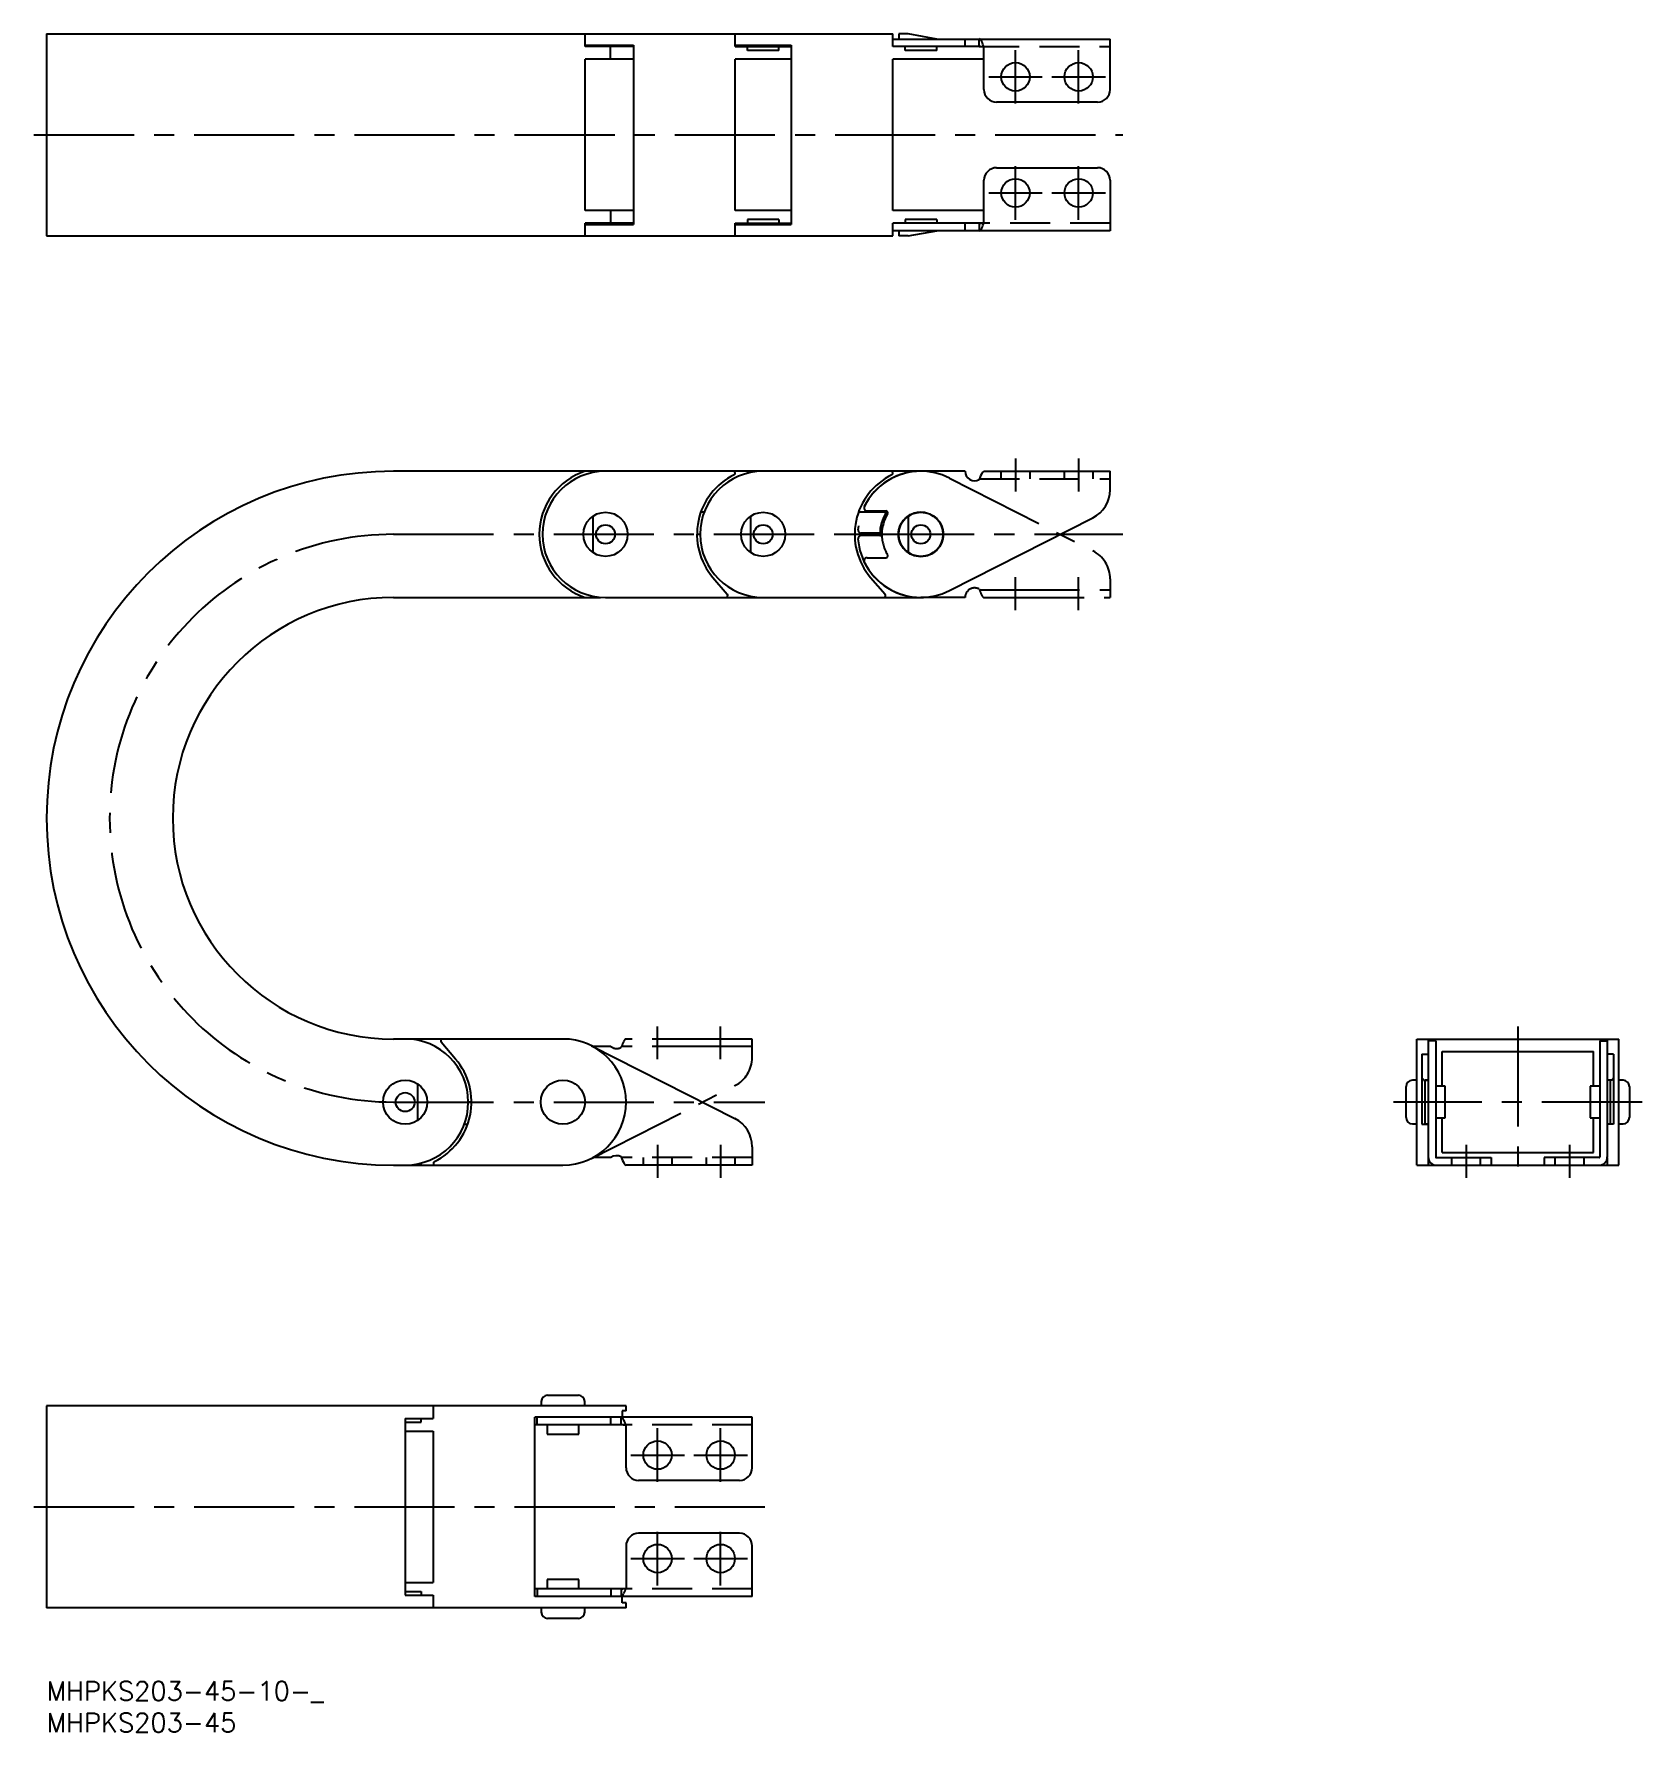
# Model space of a CAD drawing. Extents: x -2 to 253, y -8 to 261.
import ezdxf

# ---------------------------------------------------------------- set-up
doc = ezdxf.new("R2010")
doc.units = 0
doc.header["$LTSCALE"] = 0.5
for name, pattern in [('CENTER', [50.8, 31.75, -6.35, 6.35, -6.35]), ('DASHED', [19.05, 12.7, -6.35]), ('PHANTOM', [63.5, 31.75, -6.35, 6.35, -6.35, 6.35, -6.35])]:
    doc.linetypes.add(name, pattern=pattern)
for name, color, linetype in [('MSM_CENTER', 1, 'CENTER'), ('MSM_CONTINUOUS', 7, 'CONTINUOUS'), ('MSM_DASHED', 4, 'DASHED'), ('MSM_IMAGINARY', 6, 'PHANTOM'), ('MSM_PART_NUMBER', 7, 'CONTINUOUS')]:
    doc.layers.add(name, color=color, linetype=linetype)
doc.styles.get("Standard").update_dxf_attribs({"font": 'txt.shx', "height": 3, "bigfont": 'bigfont.shx'})

# ---------------------------------------------------------------- blocks, each defined once
blk = doc.blocks.new('*U2')
at = {"layer": 'MSM_PART_NUMBER'}
blk.add_text('MHPKS203-45', height=3, dxfattribs=at).set_placement((0, -8))

msp = doc.modelspace()

# ---------------------------------------------------------------- linework, layer by layer
at = {"layer": 'MSM_CENTER'}
for p, q in [((153.61, 250.13), (153.61, 258.63)), ((163.61, 250.13), (163.61, 258.63)), ((149.36, 254.38), (157.86, 254.38)), ((159.36, 254.38), (167.86, 254.38)), ((-2, 245.18), (170.61, 245.18)), ((153.61, 231.73), (153.61, 240.23)), ((163.61, 231.73), (163.61, 240.23)), ((149.36, 235.98), (157.86, 235.98)), ((159.36, 235.98), (167.86, 235.98)), ((153.61, 193.86), (153.61, 188.66)), ((163.61, 193.86), (163.61, 188.66)), ((55, 181.86), (170.61, 181.86)), ((233.23, 103.86), (233.23, 79.86)), ((55, 91.86), (113.86, 91.86)), ((252.93, 91.86), (213.53, 91.86)), ((96.86, 85.06), (96.86, 79.86)), ((106.86, 85.06), (106.86, 79.86)), ((225.03, 85.06), (225.03, 79.86)), ((241.43, 85.06), (241.43, 79.86)), ((96.86, 31.65), (96.86, 40.15)), ((106.86, 31.65), (106.86, 40.15)), ((92.61, 35.9), (101.11, 35.9)), ((102.61, 35.9), (111.11, 35.9)), ((-2, 27.7), (113.86, 27.7)), ((96.86, 15.25), (96.86, 23.75)), ((106.86, 15.25), (106.86, 23.75)), ((92.61, 19.5), (101.11, 19.5)), ((102.61, 19.5), (111.11, 19.5))]:
    msp.add_line(p, q, dxfattribs=at)
msp.add_arc((55, 136.86), 45, 90, 270, dxfattribs=at)
at = {"layer": 'MSM_CONTINUOUS'}
for p, q in [((0, 261.18), (134.17, 261.18)), ((0, 261.18), (0, 229.18)), ((85.41, 259.18), (85.41, 261.18)), ((109.17, 259.18), (109.17, 261.18)), ((134.17, 259.18), (134.17, 261.18)), ((136.61, 261.18), (135.11, 261.18)), ((135.11, 261.18), (135.11, 260.38)), ((141.15, 260.38), (136.61, 261.18)), ((85.41, 259.38), (93.06, 259.38)), ((93.06, 259.18), (85.41, 259.18)), ((89.4, 257.18), (89.4, 259.18)), ((92.11, 259.18), (92.11, 259.38)), ((93.06, 259.38), (93.06, 230.98)), ((109.17, 259.38), (118.06, 259.38)), ((109.17, 259.18), (118.06, 259.18)), ((110.11, 259.38), (110.11, 259.18)), ((111.11, 258.58), (111.11, 259.18)), ((116.11, 258.58), (111.11, 258.58)), ((116.11, 258.58), (116.11, 259.18)), ((117.11, 259.18), (117.11, 259.38)), ((118.06, 259.38), (118.06, 230.98)), ((134.17, 260.38), (168.61, 260.38)), ((147.86, 259.18), (134.17, 259.18)), ((136.11, 258.58), (136.11, 259.18)), ((141.11, 258.58), (136.11, 258.58)), ((141.11, 258.58), (141.11, 259.18)), ((145.61, 259.18), (145.61, 260.38)), ((147.86, 259.18), (147.86, 260.38)), ((148.61, 252.38), (148.61, 259.08)), ((168.61, 252.38), (168.61, 260.38)), ((85.41, 233.18), (85.41, 257.18)), ((93.06, 257.18), (85.41, 257.18)), ((109.17, 233.18), (109.17, 257.18)), ((118.06, 257.18), (109.17, 257.18)), ((134.17, 233.18), (134.17, 257.18)), ((148.61, 257.18), (134.17, 257.18)), ((166.61, 250.38), (150.61, 250.38)), ((150.61, 239.98), (166.61, 239.98)), ((148.61, 231.28), (148.61, 237.98)), ((168.61, 237.98), (168.61, 229.98)), ((93.06, 233.18), (85.41, 233.18)), ((89.4, 233.18), (89.4, 231.18)), ((118.06, 233.18), (109.17, 233.18)), ((116.11, 231.78), (111.11, 231.78)), ((111.11, 231.78), (111.11, 231.18)), ((116.11, 231.78), (116.11, 231.18)), ((148.61, 233.18), (134.17, 233.18)), ((136.11, 231.78), (136.11, 231.18)), ((141.11, 231.78), (136.11, 231.78)), ((141.11, 231.78), (141.11, 231.18)), ((0, 229.18), (134.17, 229.18)), ((93.06, 231.18), (85.41, 231.18)), ((85.41, 229.18), (85.41, 231.18)), ((85.41, 230.98), (93.06, 230.98)), ((92.11, 230.98), (92.11, 231.18)), ((109.17, 231.18), (118.06, 231.18)), ((109.17, 229.18), (109.17, 231.18)), ((109.17, 230.98), (118.06, 230.98)), ((110.11, 231.18), (110.11, 230.98)), ((117.11, 230.98), (117.11, 231.18)), ((147.86, 231.18), (134.17, 231.18)), ((134.17, 229.18), (134.17, 231.18)), ((168.61, 229.98), (134.17, 229.98)), ((135.11, 229.98), (135.11, 229.18)), ((136.61, 229.18), (135.11, 229.18)), ((136.61, 229.18), (141.15, 229.98)), ((145.61, 229.98), (145.61, 231.18)), ((147.86, 231.18), (147.86, 229.98)), ((145.61, 191.86), (55, 191.86)), ((111.11, 191.86), (111.11, 191.54)), ((136.11, 191.86), (136.11, 191.54)), ((148.61, 191.86), (168.61, 191.86)), ((168.61, 188.93), (168.61, 191.86)), ((86.61, 184.73), (86.61, 178.98)), ((104.25, 185.36), (103.71, 185.36)), ((111.61, 184.73), (111.61, 178.98)), ((133.14, 185.36), (128.71, 185.36)), ((130.09, 185.56), (133.07, 185.56)), ((136.61, 184.73), (136.61, 178.98)), ((138.02, 185.36), (139.21, 185.36)), ((143.14, 172.94), (165.88, 184.47)), ((103.11, 181.86), (103.61, 181.86)), ((128.11, 181.86), (132.11, 181.86)), ((132.11, 181.66), (129.14, 181.66)), ((105.63, 175.04), (107.92, 172.35)), ((130.63, 175.04), (132.92, 172.35)), ((55, 171.86), (87.83, 171.86)), ((87.83, 171.89), (87.83, 171.86)), ((88.61, 171.86), (138.61, 171.86)), ((81.86, 101.86), (55, 101.86)), ((64.84, 98.68), (62.55, 101.36)), ((86.38, 100.77), (109.12, 89.24)), ((217.23, 81.86), (217.23, 101.86)), ((217.23, 101.86), (249.23, 101.86)), ((219.03, 101.86), (219.03, 83.16)), ((220.23, 101.56), (219.03, 101.56)), ((220.23, 101.56), (220.23, 83.16)), ((221.23, 99.86), (245.23, 99.86)), ((221.23, 94.36), (221.23, 99.86)), ((245.23, 94.36), (245.23, 99.86)), ((246.23, 101.56), (246.23, 83.16)), ((246.23, 101.56), (247.43, 101.56)), ((247.43, 101.86), (247.43, 83.16)), ((249.23, 81.86), (249.23, 101.86)), ((218.03, 99.46), (218.03, 88.36)), ((218.03, 99.46), (219.03, 99.46)), ((248.43, 99.46), (247.43, 99.46)), ((248.43, 99.46), (248.43, 88.36)), ((58.86, 88.98), (58.86, 94.73)), ((215.53, 89.41), (215.53, 94.31)), ((217.23, 95.31), (216.53, 95.31)), ((218.3, 95.36), (218.03, 95.71)), ((218.3, 95.36), (219.03, 95.36)), ((218.53, 88.36), (218.53, 95.36)), ((219.03, 95.31), (218.53, 95.31)), ((221.73, 94.36), (220.23, 94.36)), ((221.73, 89.36), (221.73, 94.36)), ((244.73, 94.36), (244.73, 89.36)), ((246.23, 94.36), (244.73, 94.36)), ((248.17, 95.36), (247.43, 95.36)), ((247.93, 95.31), (247.43, 95.31)), ((247.93, 88.36), (247.93, 95.36)), ((248.17, 95.36), (248.43, 95.71)), ((249.93, 95.31), (249.23, 95.31)), ((250.93, 94.31), (250.93, 89.41)), ((67.36, 91.86), (66.86, 91.86)), ((220.23, 89.36), (221.73, 89.36)), ((221.23, 83.86), (221.23, 89.36)), ((244.73, 89.36), (246.23, 89.36)), ((245.23, 83.86), (245.23, 89.36)), ((66.23, 88.36), (66.76, 88.36)), ((216.53, 88.41), (217.23, 88.41)), ((218.03, 88.36), (219.03, 88.36)), ((218.53, 88.41), (219.03, 88.41)), ((247.43, 88.41), (247.93, 88.41)), ((248.43, 88.36), (247.43, 88.36)), ((249.23, 88.41), (249.93, 88.41)), ((111.86, 84.79), (111.86, 81.86)), ((221.23, 83.86), (245.23, 83.86)), ((55, 81.86), (81.86, 81.86)), ((59.36, 81.86), (59.36, 82.17)), ((89.46, 83.06), (86.61, 83.06)), ((111.86, 81.86), (91.86, 81.86)), ((217.23, 81.86), (249.23, 81.86)), ((219.03, 83.06), (219.03, 81.86)), ((219.04, 83.06), (219.03, 83.06)), ((220.33, 83.06), (229.03, 83.06)), ((229.03, 83.06), (229.03, 81.86)), ((237.43, 83.06), (237.43, 81.86)), ((246.13, 83.06), (237.43, 83.06)), ((247.43, 83.06), (247.43, 81.86)), ((247.43, 83.06), (247.43, 83.06)), ((91.86, 43.7), (0, 43.7)), ((0, 43.7), (0, 11.7)), ((61.31, 43.7), (61.31, 41.7)), ((78.41, 44.4), (78.41, 43.7)), ((79.41, 45.4), (84.31, 45.4)), ((85.31, 43.7), (85.31, 44.4)), ((91.86, 42.9), (91.86, 43.7)), ((56.86, 41.7), (56.86, 13.7)), ((56.86, 41.7), (61.31, 41.7)), ((56.86, 41.1), (59.36, 41.1)), ((59.36, 41.1), (59.36, 41.7)), ((111.86, 41.9), (77.41, 41.9)), ((77.41, 13.5), (77.41, 41.9)), ((91.11, 40.7), (77.41, 40.7)), ((77.78, 40.7), (77.78, 41.9)), ((79.36, 40.7), (79.36, 39.2)), ((84.36, 39.2), (84.36, 40.7)), ((89.46, 40.7), (89.46, 41.9)), ((91.11, 40.7), (91.11, 41.9)), ((91.23, 42.9), (91.23, 41.9)), ((91.86, 42.9), (91.23, 42.9)), ((91.86, 33.9), (91.86, 40.6)), ((111.86, 33.9), (111.86, 41.9)), ((56.86, 39.7), (61.31, 39.7)), ((61.31, 39.7), (61.31, 15.7)), ((79.36, 39.2), (84.36, 39.2)), ((109.86, 31.9), (93.86, 31.9)), ((109.86, 23.5), (93.86, 23.5)), ((91.86, 21.5), (91.86, 14.8)), ((111.86, 13.5), (111.86, 21.5)), ((84.36, 16.2), (79.36, 16.2)), ((79.36, 16.2), (79.36, 14.7)), ((84.36, 14.7), (84.36, 16.2)), ((56.86, 15.7), (61.31, 15.7)), ((56.86, 14.3), (59.36, 14.3)), ((56.86, 13.7), (61.31, 13.7)), ((59.36, 14.3), (59.36, 13.7)), ((61.31, 13.7), (61.31, 11.7)), ((91.11, 14.7), (77.41, 14.7)), ((111.86, 13.5), (77.41, 13.5)), ((77.78, 14.7), (77.78, 13.5)), ((89.46, 14.7), (89.46, 13.5)), ((91.11, 14.7), (91.11, 13.5)), ((91.23, 12.5), (91.23, 13.5)), ((91.86, 11.7), (0, 11.7)), ((78.41, 11.7), (78.41, 11)), ((85.31, 11), (85.31, 11.7)), ((91.86, 12.5), (91.23, 12.5)), ((91.86, 11.7), (91.86, 12.5)), ((84.31, 10), (79.41, 10))]:
    msp.add_line(p, q, dxfattribs=at)
for centre, radius in [((153.61, 254.38), 2.25), ((163.61, 254.38), 2.25), ((153.61, 235.98), 2.25), ((163.61, 235.98), 2.25), ((88.61, 181.86), 3.5), ((88.61, 181.86), 1.5), ((113.61, 181.86), 3.5), ((113.61, 181.86), 1.5), ((138.61, 181.86), 3.55), ((138.61, 181.86), 3.5), ((138.61, 181.86), 1.5), ((56.86, 91.86), 3.5), ((81.86, 91.86), 3.5), ((56.86, 91.86), 1.5), ((96.86, 35.9), 2.25), ((106.86, 35.9), 2.25), ((96.86, 19.5), 2.25), ((106.86, 19.5), 2.25)]:
    msp.add_circle(centre, radius, dxfattribs=at)
for centre, radius, start, end in [((147.83, 260.1), 0.283, 43.349, 84.0241), ((147.78, 255.67), 3.51, 76.2228, 88.6213), ((147.18, 259.49), 1.18, 24.0257, 43.0982), ((140.15, 256.17), 8.95, 18.9895, 25.1224), ((150.61, 252.38), 2, 180, 270), ((166.61, 252.38), 2, 270, 0), ((150.61, 237.98), 2, 90, 180), ((166.61, 237.98), 2, 0, 90), ((147.78, 234.69), 3.51, 271.3787, 283.7772), ((147.83, 230.26), 0.283, 275.9759, 316.651), ((147.18, 230.87), 1.18, 316.9018, 335.9743), ((140.15, 234.19), 8.95, 334.8776, 341.0105), ((55, 136.86), 55, 90, 270), ((88.61, 181.86), 10.5, 107.7528, 252.2472), ((88.61, 181.86), 10, 90, 270), ((113.61, 181.86), 10.5, 116.0843, 220.5), ((113.61, 181.86), 10, 90, 270), ((108.87, 191.56), 0.3, 296.0843, 90), ((138.61, 181.86), 10.5, 116.0843, 220.5), ((138.61, 181.86), 10, 90, 153.7617), ((133.87, 191.56), 0.3, 296.0843, 90), ((147.11, 191.86), 1.5, 180, 299.9264), ((154.71, 188.24), 7.23, 151.8136, 161.3561), ((148.72, 191.42), 0.451, 103.7318, 147.5726), ((163.61, 188.93), 5, 296.8883, 0), ((130.09, 186.06), 0.5, 153.7617, 270), ((138.61, 181.86), 6.5, 147.421, 180), ((138.61, 181.86), 6.2, 148.4611, 179.1185), ((133.07, 185.26), 0.3, 328.4611, 90), ((129.14, 181.16), 0.5, 90, 184.2256), ((138.61, 181.86), 10, 184.2256, 296.8883), ((132.11, 181.96), 0.3, 270, 359.1185), ((107.7, 172.16), 0.3, 270, 40.5), ((132.7, 172.16), 0.3, 270, 40.5), ((55, 136.86), 35, 90, 270), ((56.86, 91.86), 10, 270, 90), ((62.78, 101.56), 0.3, 90, 220.5), ((81.86, 91.86), 10, 270, 90), ((56.86, 91.86), 10.5, 296.0843, 40.5), ((216.53, 94.31), 1, 90, 180), ((249.93, 94.31), 1, 0, 90), ((106.86, 84.79), 5, 0, 63.1117), ((216.53, 89.41), 1, 180, 270), ((249.93, 89.41), 1, 270, 0), ((61.61, 82.16), 0.3, 116.0843, 270), ((90.36, 81.86), 1.5, 60.0736, 126.8699), ((97.96, 85.47), 7.23, 198.6439, 208.1864), ((91.97, 82.29), 0.451, 212.4274, 256.2682), ((220.33, 83.16), 1.3, 180, 270), ((220.33, 83.16), 0.1, 180, 270), ((246.13, 83.16), 1.3, 270, 0), ((246.13, 83.16), 0.1, 270, 0), ((79.41, 44.4), 1, 90, 180), ((84.31, 44.4), 1, 0, 90), ((91.09, 41.65), 0.247, 41.9074, 86.5738), ((91.02, 37.19), 3.51, 76.2231, 88.621), ((90.29, 40.91), 1.35, 24.4813, 42.6147), ((82.87, 37.48), 9.52, 19.1287, 24.7433), ((93.86, 33.9), 2, 180, 270), ((109.86, 33.9), 2, 270, 0), ((93.86, 21.5), 2, 90, 180), ((109.86, 21.5), 2, 0, 90), ((91.02, 18.21), 3.51, 271.379, 283.7769), ((91.09, 13.75), 0.247, 273.4262, 318.0926), ((90.29, 14.49), 1.35, 317.3853, 335.5187), ((82.87, 17.92), 9.52, 335.2567, 340.8713), ((79.41, 11), 1, 180, 270), ((84.31, 11), 1, 270, 0)]:
    msp.add_arc(centre, radius, start, end, dxfattribs=at)
at = {"layer": 'MSM_DASHED'}
for p, q in [((147.86, 259.18), (168.61, 259.18)), ((168.61, 231.18), (147.86, 231.18)), ((151.36, 190.66), (151.36, 191.86)), ((155.86, 191.86), (155.86, 190.66)), ((161.36, 190.66), (161.36, 191.86)), ((165.86, 191.86), (165.86, 190.66)), ((147.9, 190.66), (168.61, 190.66)), ((111.86, 83.06), (91.14, 83.06)), ((94.61, 81.86), (94.61, 83.06)), ((99.11, 83.06), (99.11, 81.86)), ((104.61, 81.86), (104.61, 83.06)), ((109.11, 83.06), (109.11, 81.86)), ((222.78, 81.86), (222.78, 83.06)), ((227.28, 83.06), (227.28, 81.86)), ((239.18, 81.86), (239.18, 83.06)), ((243.68, 83.06), (243.68, 81.86)), ((111.86, 40.7), (91.11, 40.7)), ((111.86, 14.7), (91.11, 14.7))]:
    msp.add_line(p, q, dxfattribs=at)
at = {"layer": 'MSM_IMAGINARY'}
for p, q in [((143.14, 190.77), (165.88, 179.24)), ((132.11, 182.06), (129.14, 182.06)), ((130.09, 178.16), (133.07, 178.16)), ((153.61, 169.86), (153.61, 175.06)), ((163.61, 169.86), (163.61, 175.06)), ((147.9, 173.06), (168.61, 173.06)), ((168.61, 174.79), (168.61, 171.86)), ((145.61, 171.86), (138.61, 171.86)), ((148.61, 171.86), (168.61, 171.86)), ((96.86, 98.66), (96.86, 103.86)), ((106.86, 98.66), (106.86, 103.86)), ((89.46, 100.66), (86.61, 100.66)), ((111.86, 100.66), (91.14, 100.66)), ((111.86, 101.86), (91.86, 101.86)), ((111.86, 98.93), (111.86, 101.86)), ((86.38, 82.94), (109.12, 94.47))]:
    msp.add_line(p, q, dxfattribs=at)
msp.add_circle((138.61, 181.86), 3.55, dxfattribs=at)
for centre, radius, start, end in [((138.61, 181.86), 10, 63.1117, 175.7744), ((129.14, 182.56), 0.5, 175.7744, 270), ((132.11, 181.76), 0.3, 0.8815, 90), ((138.61, 181.86), 6.2, 180.8815, 211.5389), ((130.09, 177.66), 0.5, 90, 206.2383), ((133.07, 178.46), 0.3, 270, 31.5389), ((163.61, 174.79), 5, 0, 63.1117), ((138.61, 181.86), 10, 206.2383, 270), ((147.11, 171.86), 1.5, 60.0736, 180), ((154.71, 175.47), 7.23, 198.6439, 208.1864), ((148.72, 172.29), 0.451, 212.4274, 256.2682), ((90.36, 101.86), 1.5, 233.1301, 299.9264), ((97.96, 98.24), 7.23, 151.8136, 161.3561), ((91.97, 101.42), 0.451, 103.7318, 147.5726), ((106.86, 98.93), 5, 296.8883, 0)]:
    msp.add_arc(centre, radius, start, end, dxfattribs=at)

# ---------------------------------------------------------------- block references
at = {"layer": 'MSM_CONTINUOUS'}
msp.add_blockref('*U2', (0, 0), dxfattribs=at)

# ---------------------------------------------------------------- texts
at = {"layer": 'MSM_PART_NUMBER'}
msp.add_text('MHPKS203-45-10-_', height=3, dxfattribs=at).set_placement((0, -3))

doc.saveas('drawing.dxf')
